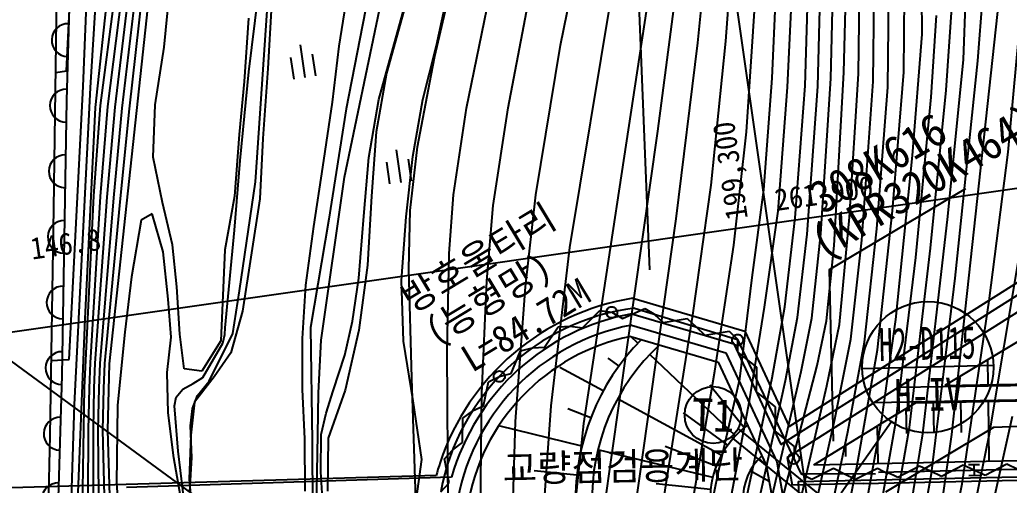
# Model space of a CAD drawing. Header units: millimetres. Extents: x 12262 to 13058, y 1103 to 1809.
# Drawn here: x 12389 to 12479.5, y 1492.9 to 1535.5 of the extents above; entities that cross this region are included whole.
import ezdxf
from ezdxf.enums import TextEntityAlignment as Align
from ezdxf.xclip import XClip

# ---------------------------------------------------------------- set-up
doc = ezdxf.new("R2010")
doc.units = ezdxf.units.MM
doc.header["$LTSCALE"] = 10
doc.header["$MEASUREMENT"] = 0
doc.header["$XCLIPFRAME"] = 2
for name, color, linetype in [('TT-WIRE-EQPM', 6, 'Continuous'), ('TZ-BASE', 253, 'Continuous'), ('TZ-CABL', 4, 'Continuous')]:
    doc.layers.add(name, color=color, linetype=linetype)
doc.styles.add('HANA', font='GulimChe.ttf')
doc.styles.get("Standard").update_dxf_attribs({"font": 'GulimChe.ttf'})
doc.linetypes.add('XXO_LINE', pattern='A,2.5,["X",Standard,S=1,R=0,X=-1,Y=-0.5],5,["X",Standard,S=1,R=0,X=-1,Y=-0.5],5,-0.5,[133,GulimChe.ttf,S=0.5,R=0,X=-0.5,Y=0],-0.5,2.5', length=16)

# ---------------------------------------------------------------- blocks, each defined once
blk = doc.blocks.new('JD-GJG5SREGSF3')
at = {"layer": 'TZ-BASE'}
for p, q in [((137.175, -157.149), (80.773, 237.649)), ((79.187, 31.153), (704.074, 120.427)), ((119.252, 48.521, -78), (119.735, 90.777, -78)), ((120.594, 48.008, -77), (121.05, 90.931, -77)), ((117.913, 49.218, -79), (118.41, 90.031, -79)), ((122.063, 49.357, -76), (122.332, 88.245, -76)), ((127.499, 50.53, -72), (128.678, 82.106, -72)), ((123.729, 52.842, -75), (123.583, 80.134, -75)), ((45.498, 49.485, -109), (46.883, 76.252, -109)), ((47.018, 48.057, -108), (48.166, 76.039, -108)), ((47.694, 47.934, -107), (49.449, 75.827, -107)), ((46.259, 73.088, -105.45), (45.494, 46.765, -105.45)), ((48.17, 46.138, -106), (50.812, 70.642, -106)), ((48.613, 46.302, -105), (51.419, 67.538, -105)), ((90.656, 51.835, -92), (93.918, 67.377, -92)), ((105.781, 52.208, -87), (106.946, 67.259, -87)), ((110.022, 48.81, -85), (110.85, 67.127, -85)), ((91.516, 33.331, -91), (97.058, 66.738, -91)), ((103.219, 52.04, -88), (104.716, 66.865, -88)), ((113.03, 48.114, -83), (113.582, 66.89, -83)), ((115.374, 48.791, -81), (115.857, 66.331, -81)), ((62.188, 49.409, -99), (64.131, 65.608, -99)), ((92.793, 17.247, -90), (100.186, 65.891, -90)), ((111.438, 47.992, -84), (112.264, 65.998, -84)), ((114.182, 48.059, -82), (114.708, 65.974, -82)), ((116.568, 49.348, -80), (117.013, 65.516, -80)), ((99.584, 43.983, -89), (102.21, 64.385, -89)), ((49.279, 46.23, -104), (51.473, 63.475, -104)), ((49.945, 46.159, -103), (52.054, 63.398, -103)), ((50.611, 46.087, -102), (52.635, 63.322, -102)), ((49.443, 22.693, -100), (53.796, 63.168, -100)), ((51.277, 46.015, -101), (53.215, 63.245, -101)), ((74.061, 46.864, -96), (78.345, 62.338, -96)), ((62.792, 39.343, -98), (64.259, 61.019, -98)), ((107.689, 43.913, -86), (108.818, 61.103, -86)), ((79.169, 50.814, -95), (81.259, 59.829, -95)), ((128.83, 50.407, -71), (129.532, 59.575, -71)), ((70.451, 51.745, -97.37), (71.439, 57.977, -97.37)), ((85.878, 46.102, -93), (88.166, 57.993, -93)), ((126.45, 16.24, -70), (131.085, 58.759, -70)), ((44.339, 36.893, -112.82), (44.644, 57.099, -112.82)), ((54.432, 51.658, -99.08), (54.999, 57.447, -99.08)), ((79.324, 51.79, -96.32), (80.469, 56.994, -96.32)), ((82.088, 46.064, -94), (84.367, 57.31, -94)), ((73.127, 56.491, -255), (71.076, 46.026, -255)), ((64.261, 55.548, -97.37), (63.926, 49.691, -97.37)), ((76.498, 55.518, -96.32), (74.752, 49.288, -96.32)), ((125.924, 47.726, -73), (126.485, 55.703, -73)), ((62.134, 54.314, -99.08), (61.761, 48.513, -99.08)), ((70.924, 39.779, -97), (74.134, 55.067, -97)), ((124.554, 47.069, -74), (125.042, 54.545, -74)), ((122.847, 41.732, -75), (123.729, 52.842, -75)), ((131.597, 42.04, -69), (132.581, 52.646, -69)), ((53.63, 46.382, -99.08), (54.432, 51.658, -99.08)), ((66.876, 51.849, -96.94), (67.3, 48.879, -96.94)), ((69.84, 46.617, -97.37), (70.451, 51.745, -97.37)), ((78.697, 49.286, -96.32), (79.324, 51.79, -96.32)), ((88.41, 38.142, -92), (90.656, 51.835, -92)), ((101.249, 35.948, -88), (103.219, 52.04, -88)), ((104.439, 39.029, -87), (105.781, 52.208, -87)), ((66.31, 48.737, -96.94), (66.028, 50.717, -96.94)), ((68.29, 49.02, -96.94), (68.007, 51, -96.94)), ((78.72, 48.444, -95), (79.169, 50.814, -95)), ((126.077, 36.158, -72), (127.499, 50.53, -72)), ((126.743, 30.541, -71), (128.83, 50.407, -71)), ((44.527, 49.325, -109), (45.498, 49.485, -109)), ((61.396, 41.301, -99), (62.188, 49.409, -99)), ((63.926, 49.691, -97.37), (63.466, 43.292, -97.37)), ((74.752, 49.288, -96.32), (73.804, 43.9, -96.32)), ((78.089, 46.856, -96.32), (78.697, 49.286, -96.32)), ((115.676, 33.516, -80), (116.568, 49.348, -80)), ((117.093, 36.117, -79), (117.913, 49.218, -79)), ((121.031, 36.684, -76), (122.063, 49.357, -76)), ((45.758, 23.092, -108), (47.018, 48.057, -108)), ((61.761, 48.513, -99.08), (61.301, 43.67, -99.08)), ((77.601, 42.532, -95), (78.72, 48.444, -95)), ((109.264, 38.619, -85), (110.022, 48.81, -85)), ((110.565, 36.659, -84), (111.438, 47.992, -84)), ((112.13, 36.051, -83), (113.03, 48.114, -83)), ((113.233, 34.561, -82), (114.182, 48.059, -82)), ((114.48, 34.595, -81), (115.374, 48.791, -81)), ((118.214, 34.014, -78), (119.252, 48.521, -78)), ((119.587, 35.026, -77), (120.594, 48.008, -77)), ((46.234, 18.993, -107), (47.694, 47.934, -107)), ((123.147, 32.418, -74), (124.554, 47.069, -74)), ((124.504, 33.276, -73), (125.924, 47.726, -73)), ((45.494, 46.765, -105.45), (45.086, 21.625, -105.45)), ((47.202, 26.808, -106), (48.17, 46.138, -106)), ((48.018, 38.073, -105), (48.613, 46.302, -105)), ((48.627, 38.008, -104), (49.279, 46.23, -104)), ((49.235, 37.942, -103), (49.945, 46.159, -103)), ((53.435, 41.596, -99.08), (53.63, 46.382, -99.08)), ((68.941, 40.68, -97.37), (69.84, 46.617, -97.37)), ((73.16, 41.551, -96), (74.061, 46.864, -96)), ((77.164, 41.663, -96.32), (78.089, 46.856, -96.32)), ((49.844, 37.877, -102), (50.611, 46.087, -102)), ((50.453, 37.811, -101), (51.277, 46.015, -101)), ((71.076, 46.026, -255), (69.479, 35.918, -255)), ((80.89, 38.154, -94), (82.088, 46.064, -94)), ((84.523, 37.162, -93), (85.878, 46.102, -93)), ((61.301, 43.67, -99.08), (60.853, 38.04, -99.08)), ((73.804, 43.9, -96.32), (73.402, 38.014, -96.32)), ((94.466, 8.074, -89), (99.584, 43.983, -89)), ((106.532, 33.548, -86), (107.689, 43.913, -86)), ((63.466, 43.292, -97.37), (63.171, 37.795, -97.37)), ((76.938, 36.71, -95), (77.601, 42.532, -95)), ((75.645, 42.254, -95.1), (76.07, 39.284, -95.1)), ((76.558, 36.152, -96.32), (77.164, 41.663, -96.32)), ((121.329, 26.746, -75), (122.847, 41.732, -75)), ((129.867, 28.448, -69), (131.597, 42.04, -69)), ((54.299, 37.457, -99.08), (53.435, 41.596, -99.08)), ((60.877, 34.917, -99), (61.396, 41.301, -99)), ((72.681, 36.193, -96), (73.16, 41.551, -96)), ((75.08, 39.143, -95.1), (74.797, 41.123, -95.1)), ((77.06, 39.426, -95.1), (76.777, 41.405, -95.1)), ((68.118, 35.269, -97.37), (68.941, 40.68, -97.37)), ((61.311, 29.384, -98), (62.792, 39.343, -98)), ((68.804, 24.855, -97), (70.924, 39.779, -97)), ((102.781, 27.159, -87), (104.439, 39.029, -87)), ((47.16, 20.495, -105), (48.018, 38.073, -105)), ((47.706, 22.778, -104), (48.627, 38.008, -104)), ((60.853, 38.04, -99.08), (59.999, 33.129, -99.08)), ((73.402, 38.014, -96.32), (73.038, 31.729, -96.32)), ((80.479, 32.798, -94), (80.89, 38.154, -94)), ((87.469, 29.74, -92), (88.41, 38.142, -92)), ((108.196, 30.598, -85), (109.264, 38.619, -85)), ((48.141, 22.757, -103), (49.235, 37.942, -103)), ((48.575, 22.735, -102), (49.844, 37.877, -102)), ((49.009, 22.714, -101), (50.453, 37.811, -101)), ((55.189, 33.564, -99.08), (54.299, 37.457, -99.08)), ((63.171, 37.795, -97.37), (61.598, 27.519, -97.37)), ((83.94, 30.276, -93), (84.523, 37.162, -93)), ((44.025, 16.18, -112.82), (44.339, 36.893, -112.82)), ((53.356, 36.423, -99.44), (52.341, 35.823, -99.44)), ((54.349, 32.938, -99.44), (53.356, 36.423, -99.44)), ((72.245, 30.531, -96), (72.681, 36.193, -96)), ((76.813, 31.382, -95), (76.938, 36.71, -95)), ((109.328, 27.877, -84), (110.565, 36.659, -84)), ((119.649, 23.984, -76), (121.031, 36.684, -76)), ((52.341, 35.823, -99.44), (51.465, 30.638, -99.44)), ((69.479, 35.918, -255), (67.814, 26.013, -255)), ((76.131, 30.303, -96.32), (76.558, 36.152, -96.32)), ((96.276, 0.895, -88), (101.249, 35.948, -88)), ((111.183, 27.923, -83), (112.13, 36.051, -83)), ((116.164, 26.282, -79), (117.093, 36.117, -79)), ((123.804, 16.294, -72), (126.077, 36.158, -72)), ((60.008, 25.981, -99), (60.877, 34.917, -99)), ((67.401, 29.894, -97.37), (68.118, 35.269, -97.37)), ((112.335, 26.919, -82), (113.233, 34.561, -82)), ((113.634, 26.872, -81), (114.48, 34.595, -81)), ((118.462, 24.663, -77), (119.587, 35.026, -77)), ((55.582, 29.751, -99.08), (55.189, 33.564, -99.08)), ((104.787, 22.018, -86), (106.532, 33.548, -86)), ((114.978, 26.635, -80), (115.676, 33.516, -80)), ((117.219, 24.955, -78), (118.214, 34.014, -78)), ((118.376, 21.272), (138.238, 33.825)), ((54.816, 28.611, -99.44), (54.349, 32.938, -99.44)), ((59.999, 33.129, -99.08), (59.622, 24.803, -99.08)), ((80.304, 23.923, -94), (80.479, 32.798, -94)), ((89.833, 18.867, -91), (91.516, 33.331, -91)), ((118.911, 20.427), (138.729, 32.952)), ((122.571, 16.89, -73), (124.504, 33.276, -73)), ((73.038, 31.729, -96.32), (72.241, 25.777, -96.32)), ((119.605, 19.328), (139.367, 31.817)), ((121.322, 17.362, -74), (123.147, 32.418, -74)), ((129.886, 16.3, -68), (132.597, 32.502, -68)), ((-0.691, 19.742), (79.187, 31.153)), ((29.421, 31.009, -111.91), (65.256, 4.768)), ((77.069, 21.379, -95), (76.813, 31.382, -95)), ((51.465, 30.638, -99.44), (50.852, 25.6, -99.44)), ((67.099, 25.002, -97.37), (67.401, 29.894, -97.37)), ((71.664, 26.611, -96), (72.245, 30.531, -96)), ((76.326, 24.764, -96.32), (76.131, 30.303, -96.32)), ((83.493, 19.984, -93), (83.94, 30.276, -93)), ((107.059, 21.336, -85), (108.196, 30.598, -85)), ((124.59, 12.659, -71), (126.743, 30.541, -71)), ((55.868, 25.418, -99.08), (55.582, 29.751, -99.08)), ((60.73, 25.464, -98), (61.311, 29.384, -98)), ((86.571, 17.428, -92), (87.469, 29.74, -92)), ((55.08, 25.133, -99.44), (54.816, 28.611, -99.44)), ((97.286, 28.698), (107.518, 25.691)), ((139.425, 28.901), (125.812, 20.723)), ((127.397, 11.733, -69), (129.867, 28.448, -69)), ((61.598, 27.519, -97.37), (60.528, 23.699, -97.37)), ((97.202, 27.264), (106.516, 24.527)), ((98.713, 1.594, -87), (102.781, 27.159, -87)), ((107.948, 19.302, -84), (109.328, 27.877, -84)), ((110.028, 21.424, -83), (111.183, 27.923, -83)), ((46.479, 8.829, -106), (47.202, 26.808, -106)), ((70.967, 23.504, -96), (71.664, 26.611, -96)), ((97.149, 26.237), (105.801, 23.695)), ((111.231, 21.167, -82), (112.335, 26.919, -82)), ((112.687, 21.996, -81), (113.634, 26.872, -81)), ((114.128, 22.533, -80), (114.978, 26.635, -80)), ((115.031, 20.681, -79), (116.164, 26.282, -79)), ((120.058, 17.635, -75), (121.329, 26.746, -75)), ((50.852, 25.6, -99.44), (50.159, 18.925, -99.44)), ((56.259, 22.251, -99.08), (55.868, 25.418, -99.08)), ((58.552, 21.109, -98), (60.73, 25.464, -98)), ((59.8, 24.572, -99), (59.993, 25.366, -99)), ((59.993, 25.366, -99), (60.008, 25.981, -99)), ((67.814, 26.013, -255), (67.968, 15.6, -255)), ((72.241, 25.777, -96.32), (70.997, 20.276, -96.32)), ((107.518, 25.691), (111.581, 16.976)), ((54.725, 21.891, -99.44), (55.08, 25.133, -99.44)), ((59.622, 24.803, -99.08), (57.877, 22.028, -99.08)), ((57.972, 21.45, -99), (59.8, 24.572, -99)), ((67.098, 20.345, -97.37), (67.099, 25.002, -97.37)), ((68.557, 20.049, -97), (68.804, 24.855, -97)), ((77.197, 19.303, -96.32), (76.326, 24.764, -96.32)), ((97.753, 24.588), (97.101, 25.209)), ((97.101, 25.209), (105.085, 22.862)), ((106.516, 24.527), (110.814, 15.309)), ((115.759, 17.649, -78), (117.219, 24.955, -78)), ((116.949, 16.467, -77), (118.462, 24.663, -77)), ((60.528, 23.699, -97.37), (59.023, 21.505, -97.37)), ((80.405, 7.738, -94), (80.304, 23.923, -94)), ((106.663, 16.109), (98.84, 23.554)), ((105.801, 23.695), (110.45, 13.723)), ((117.763, 13.254, -76), (119.649, 23.984, -76)), ((44.129, 23.002, -108), (45.758, 23.092, -108)), ((47.604, 20.482, -104), (47.706, 22.778, -104)), ((48.048, 20.47, -103), (48.141, 22.757, -103)), ((48.492, 20.458, -102), (48.575, 22.735, -102)), ((48.936, 20.445, -101), (49.009, 22.714, -101)), ((49.274, 16.635, -100), (49.443, 22.693, -100)), ((69.878, 20.238, -96), (70.967, 23.504, -96)), ((96.019, 22.509), (95.039, 23.223)), ((105.085, 22.862), (109.488, 13.42)), ((129.776, 20.791), (129.753, 23.09)), ((54.797, 18.204, -99.44), (54.725, 21.891, -99.44)), ((57.877, 22.028, -99.08), (56.259, 22.251, -99.08)), ((94.571, 20.221), (90.619, 22.374)), ((96.587, -26.318, -86), (104.787, 22.018, -86)), ((105.651, -8.035, -81), (112.687, 21.996, -81)), ((109.573, 5.035, -80), (114.128, 22.533, -80)), ((45.086, 21.625, -105.45), (44.65, 6.925, -105.45)), ((56.134, 20.37, -99), (57.078, 20.913, -99)), ((57.078, 20.913, -99), (57.972, 21.45, -99)), ((59.023, 21.505, -97.37), (57.221, 19.197, -97.37)), ((57.492, 19.816, -98), (58.552, 21.109, -98)), ((78.141, -10.996, -95), (77.069, 21.379, -95)), ((83.636, 18.87), (84.089, 21.06)), ((103.206, -10.363, -83), (110.028, 21.424, -83)), ((103.371, -14.435, -82), (111.231, 21.167, -82)), ((105.095, 12.694, -85), (107.059, 21.336, -85)), ((111.581, 16.976), (118.376, 21.272)), ((121.538, 20.549), (159.623, 21.204)), ((125.812, 20.723), (159.621, 21.304)), ((46.932, 7.777, -105), (47.16, 20.495, -105)), ((47.528, 16.666, -104), (47.604, 20.482, -104)), ((47.964, 16.658, -103), (48.048, 20.47, -103)), ((48.401, 16.65, -102), (48.492, 20.458, -102)), ((48.838, 16.643, -101), (48.936, 20.445, -101)), ((55.547, 19.647, -99), (56.134, 20.37, -99)), ((67.289, 15.827, -97.37), (67.098, 20.345, -97.37)), ((68.484, 16.202, -97), (68.557, 20.049, -97)), ((69.239, 18.176, -96), (69.878, 20.238, -96)), ((70.997, 20.276, -96.32), (69.419, 15.909, -96.32)), ((83.275, 4.565, -93), (83.493, 19.984, -93)), ((107.471, 16.853), (104.33, 20.744)), ((107.138, -13.512, -79), (115.031, 20.681, -79)), ((110.814, 15.309), (118.911, 20.427)), ((119.331, 19.155), (159.648, 19.96)), ((55.379, 18.857, -99), (55.547, 19.647, -99)), ((57.221, 19.197, -97.37), (56.885, 16.179, -97.37)), ((57.041, 18.611, -98), (57.492, 19.816, -98)), ((78, 13.963, -96.32), (77.197, 19.303, -96.32)), ((105.371, 14.336), (95.888, 19.504)), ((98.803, -28.483, -84), (107.948, 19.302, -84)), ((111.392, 14.136), (119.605, 19.328)), ((123.162, 19.131), (119.651, 17.022)), ((123.162, 19.131), (159.65, 19.86)), ((124.82, 16.368), (124.764, 19.163)), ((127.32, 16.408), (127.263, 19.213)), ((129.846, 13.8), (129.791, 19.264)), ((45.496, -5.02, -107), (46.234, 18.993, -107)), ((50.159, 18.925, -99.44), (50.092, 11.754, -99.44)), ((55.322, 14.107, -99.44), (54.797, 18.204, -99.44)), ((55.715, 14.716, -99), (55.379, 18.857, -99)), ((56.853, 17.029, -98), (57.041, 18.611, -98)), ((68.789, 16.245, -96), (69.239, 18.176, -96)), ((81.742, 17.732), (82.644, 18.392)), ((82.624, 18.395), (83.636, 18.87)), ((89.1, 8.92, -91), (89.833, 18.867, -91)), ((93.433, 17.764), (91.333, 18.574)), ((105.959, 15.265), (101.918, 18.21)), ((122.32, 16.328), (122.284, 18.604)), ((81.717, 15.496), (81.742, 17.732)), ((86.092, 3.346, -92), (86.571, 17.428, -92)), ((91.733, 6.917, -90), (92.793, 17.247, -90)), ((108.756, -13.835, -78), (115.759, 17.649, -78)), ((118.773, 10.588, -75), (120.058, 17.635, -75)), ((119.919, 9.365, -74), (121.322, 17.362, -74)), ((128.852, 3.9, -67), (131.998, 17.907, -67)), ((47.48, 10.669, -104), (47.528, 16.666, -104)), ((47.976, 10.66, -103), (47.964, 16.658, -103)), ((48.472, 10.652, -102), (48.401, 16.65, -102)), ((48.968, 10.643, -101), (48.838, 16.643, -101)), ((49.464, 10.634, -100), (49.274, 16.635, -100)), ((56.954, 14.14, -98), (56.853, 17.029, -98)), ((92.627, 15.179), (85.021, 17.017)), ((110.27, -14.692, -77), (116.949, 16.467, -77)), ((113.84, 13.448), (119.651, 17.022)), ((119.706, 13.577), (119.651, 17.022)), ((120.984, 7.7, -73), (122.571, 16.89, -73)), ((122.33, 7.438, -72), (123.804, 16.294, -72)), ((127.408, 4.115, -68), (129.886, 16.3, -68)), ((43.553, -4.272, -112.82), (44.025, 16.18, -112.82)), ((56.885, 16.179, -97.37), (56.722, 12.155, -97.37)), ((67.326, 11.044, -97.37), (67.289, 15.827, -97.37)), ((67.968, 15.6, -255), (68.007, 8.181, -255)), ((68.237, 1.234, -97), (68.484, 16.202, -97)), ((68.76, 12.819, -96), (68.789, 16.245, -96)), ((69.419, 15.909, -96.32), (69.355, 11.051, -96.32)), ((80.815, 14.835), (81.717, 15.496)), ((125.299, 8.125, -70), (126.45, 16.24, -70)), ((56.734, 6.33, -99), (55.715, 14.716, -99)), ((80.063, 14.008), (80.815, 14.835)), ((104.583, 12.29), (94.085, 14.827)), ((104.91, 13.339), (100.245, 15.138)), ((116.762, 14.215), (116.746, 15.235)), ((56.144, 9.345, -99.44), (55.322, 14.107, -99.44)), ((56.78, 11.004, -98), (56.954, 14.14, -98)), ((77.403, 9.726, -96.32), (78, 13.963, -96.32)), ((80.485, 11.812), (80.063, 14.008)), ((109.488, 13.42), (108.836, 14.04)), ((110.45, 13.723), (111.003, 10.595)), ((111.392, 14.136), (111.839, 11.613)), ((113.84, 13.448), (139.722, 14.017)), ((69.457, 2.134, -96), (68.76, 12.819, -96)), ((92.164, 12.511), (88.263, 12.927)), ((101.754, -3.522, -85), (105.095, 12.694, -85)), ((109.748, 11.952), (108.006, 12.901)), ((109.488, 13.42), (110.048, 10.253)), ((111.796, -15.531, -76), (117.763, 13.254, -76)), ((60.449, 11.947, -255), (40.438, 11.348, -255)), ((79.696, 12.305), (50.98, 11.397)), ((56.722, 12.155, -97.37), (57.11, 7.816, -97.37)), ((79.301, 12.473, -255), (60.449, 11.947, -255)), ((80.716, 12.337), (79.696, 12.305)), ((79.734, 10.984), (80.485, 11.812)), ((112.412, 11.926), (140.523, 12.542)), ((112.412, 11.926), (112.451, 10.32)), ((118.348, 11.756), (140.53, 12.242)), ((123.185, 4.837, -71), (124.59, 12.659, -71)), ((50.092, 11.754, -99.44), (50.6, 4.593, -99.44)), ((104.395, 11.208), (99.423, 11.738)), ((118.348, 11.756), (111.839, 11.613)), ((125.792, 3.567, -69), (127.397, 11.733, -69))]:
    blk.add_line(p, q, dxfattribs=at)
at = {"layer": 'TZ-BASE', "linetype": 'ByBlock'}
blk.add_line((98.831, 31.293), (97.712, 59.473), dxfattribs=at)
at = {"layer": 'TZ-BASE', "ltscale": 0.2}
for p, q in [((92.675, 25.98), (94.253, 27.565)), ((94.253, 27.565), (95.36, 27.409)), ((95.354, 27.41), (96.326, 26.856)), ((96.326, 26.856), (98.377, 27.746)), ((97.447, 27.779), (106.839, 24.93)), ((98.377, 27.746), (99.348, 27.192)), ((99.24, 27.235), (100.052, 26.466)), ((100.052, 26.466), (102.256, 26.843)), ((102.256, 26.843), (103.068, 26.074)), ((89.216, 24.22), (90.455, 26.082)), ((90.455, 26.082), (91.571, 26.144)), ((91.568, 26.136), (92.675, 25.98)), ((103.068, 26.074), (103.88, 25.305)), ((103.88, 25.305), (106.084, 25.682)), ((106.084, 25.682), (106.896, 24.913)), ((106.839, 24.93), (112.642, 12.664)), ((106.865, 24.877), (106.84, 23.759)), ((86.164, 21.822), (87.023, 23.886)), ((87.023, 23.886), (88.106, 24.162)), ((88.1, 24.157), (89.216, 24.22)), ((106.84, 23.759), (108.6, 22.379)), ((85.08, 21.546), (86.164, 21.822)), ((108.6, 22.379), (108.575, 21.261)), ((84.089, 21.06), (85.101, 21.535)), ((108.575, 21.261), (108.551, 20.143)), ((108.551, 20.143), (110.31, 18.763)), ((110.31, 18.763), (110.286, 17.645)), ((110.286, 17.645), (110.261, 16.527)), ((110.261, 16.527), (112.021, 15.147)), ((112.021, 15.147), (111.996, 14.029)), ((112.642, 12.664), (113.641, 12.161)), ((112.642, 12.664), (119.458, 12.646)), ((113.641, 12.161), (115.644, 13.156)), ((115.644, 13.156), (116.642, 12.653)), ((117.641, 12.151), (119.644, 13.145)), ((119.644, 13.145), (120.642, 12.643)), ((121.506, 12.303), (120.495, 12.781)), ((123.483, 13.349), (121.506, 12.303)), ((124.494, 12.872), (123.483, 13.349)), ((125.505, 12.395), (124.494, 12.872)), ((127.482, 13.439), (125.505, 12.395)), ((128.493, 12.962), (127.482, 13.439)), ((128.984, 13.473), (127.984, 13.451)), ((128.506, 12.462), (128.484, 13.462)), ((129.504, 12.485), (128.493, 12.963)), ((131.482, 13.528), (129.504, 12.485)), ((132.492, 13.05), (131.482, 13.528)), ((116.642, 12.653), (117.641, 12.151)), ((129.006, 12.473), (128.006, 12.451))]:
    blk.add_line(p, q, dxfattribs=at)
for centre in [(95.354, 27.408), (106.865, 24.877), (85.079, 21.544), (111.996, 14.029)]:
    blk.add_circle(centre, 0.5, dxfattribs=at)
at = {"layer": 'TZ-BASE'}
for centre, radius, start, end in [((45.655, 52.299, -105.45), 1.5, 88.33546, 268.33546), ((45.487, 46.302, -105.45), 1.5, 89.06896, 269.06896), ((45.389, 40.303, -105.45), 1.5, 89.06896, 269.06896), ((45.292, 34.303, -105.45), 1.5, 89.06896, 269.06896), ((45.194, 28.304, -105.45), 1.5, 89.06896, 269.06896), ((100.877, 6.638), 22.351, 99.24429, 161.67412), ((100.877, 6.638), 20.951, 100.10158, 164.2145), ((100.877, 6.638), 19.951, 100.76947, 171.69061), ((100.877, 6.638), 18.951, 101.4906, 171.05292), ((112.748, 10.317), 20.7, 135.1272, 181.37106), ((112.748, 10.317), 19.2, 132.66792, 181.37106), ((45.097, 22.305, -105.45), 1.5, 89.06896, 269.06896), ((44.928, 16.307, -105.45), 1.5, 88.30302, 268.30302), ((112.748, 10.317), 8.4, 126.27849, 181.37106), ((100.877, 6.638), 22.351, 161.67412, 164.86731), ((112.748, 10.317), 5.4, 132.71382, 181.37106), ((349.929, -9993.876), 10007, 87.9946477, 91.356978), ((44.751, 10.31, -105.45), 1.5, 88.30302, 268.30302)]:
    blk.add_arc(centre, radius, start, end, dxfattribs=at)
at = {"layer": 'TZ-BASE', "ltscale": 0.2}
for centre, radius, start, end in [((99.985, 7.359), 20.576, 97.08448, 169.83404), ((354.065, -10105.539), 10121.015, 90.371303, 91.3265674)]:
    blk.add_arc(centre, radius, start, end, dxfattribs=at)
at = {"layer": 'TZ-BASE', "style": 'HANA'}
for s, height, rotation, p in [('199,300', 2, 98.13044, (107.803, 36, -255)), ('261,900', 2, 8.13044, (110.41, 36.67, -255)), ('146.8', 2, 8.13044, (42.359, 32.226, -108.16)), ('교량점검용계단', 2.5, 0.97956, (85.413, 11.887))]:
    blk.add_text(s, height=height, rotation=rotation, dxfattribs=at).set_placement(p)
at = {"layer": 'TZ-BASE', "linetype": 'XXO_LINE', "style": 'HANA'}
for s, p in [('방호울타리', (77.087, 27.278)), ('(능형망)', (79.267, 24.313)), ('L=84.72M', (82.59, 21.85))]:
    blk.add_text(s, height=2.5, rotation=31.09027, dxfattribs=at).set_placement(p)

msp = doc.modelspace()

# ---------------------------------------------------------------- linework, layer by layer
at = {"layer": 'TT-WIRE-EQPM'}
msp.add_circle((12452.395, 1499.313), 2.6, dxfattribs=at)
at = {"layer": 'TZ-BASE'}
for p, q in [((12478.025, 1503.832), (12466.028, 1503.532)), ((12464.111, 1492.213), (12468.677, 1498.704))]:
    msp.add_line(p, q, dxfattribs=at)
at = {"layer": 'TZ-BASE', "flags": 128}
msp.add_lwpolyline([(12463.415, 1496.928), (12463.023, 1512.626), (12475.501, 1520.027)], dxfattribs=at)
at = {"layer": 'TZ-BASE'}
msp.add_lwpolyline([(12468.182, 1492.275), (12478.053, 1498.217), (12537.153, 1500.591)], dxfattribs=at)
msp.add_circle((12472.027, 1503.682), 6, dxfattribs=at)
at = {"layer": 'TZ-CABL', "linetype": 'ByBlock'}
for p, q in [((12462.32, 1491.857), (12454.685, 1498.085)), ((12461.688, 1491.082), (12454.053, 1497.31))]:
    msp.add_line(p, q, dxfattribs=at)

# ---------------------------------------------------------------- block references
at = {"layer": 'TZ-BASE'}
ref = msp.add_blockref('JD-GJG5SREGSF3', (12347.772, 1481.296), dxfattribs=at)
XClip(ref).set_block_clipping_path([(702.4831646336, 75.0000000057), (697.2310198304, -74.9999999943), (2.6260725488, -75), (-2.6260722576, 75)])

# ---------------------------------------------------------------- texts
at = {"layer": 'TT-WIRE-EQPM'}
msp.add_text('T1', height=3, rotation=358.33842, dxfattribs=at).set_placement((12452.395, 1499.313), align=Align.MIDDLE)
at = {"layer": 'TZ-BASE'}
for s, p in [('(KPR320K464)', (12462.493, 1513.474)), ('308K616', (12462.39, 1517.602))]:
    msp.add_text(s, height=3, rotation=30.67111, dxfattribs=at).set_placement(p)
for s, width, p in [('H2-D115', 0.65, (12471.973, 1505.841)), ('H-IV', 0.8, (12472.089, 1501.183))]:
    msp.add_text(s, height=3, rotation=1.43239, dxfattribs=dict(at, width=width)).set_placement(p, align=Align.MIDDLE)

doc.saveas('drawing.dxf')
